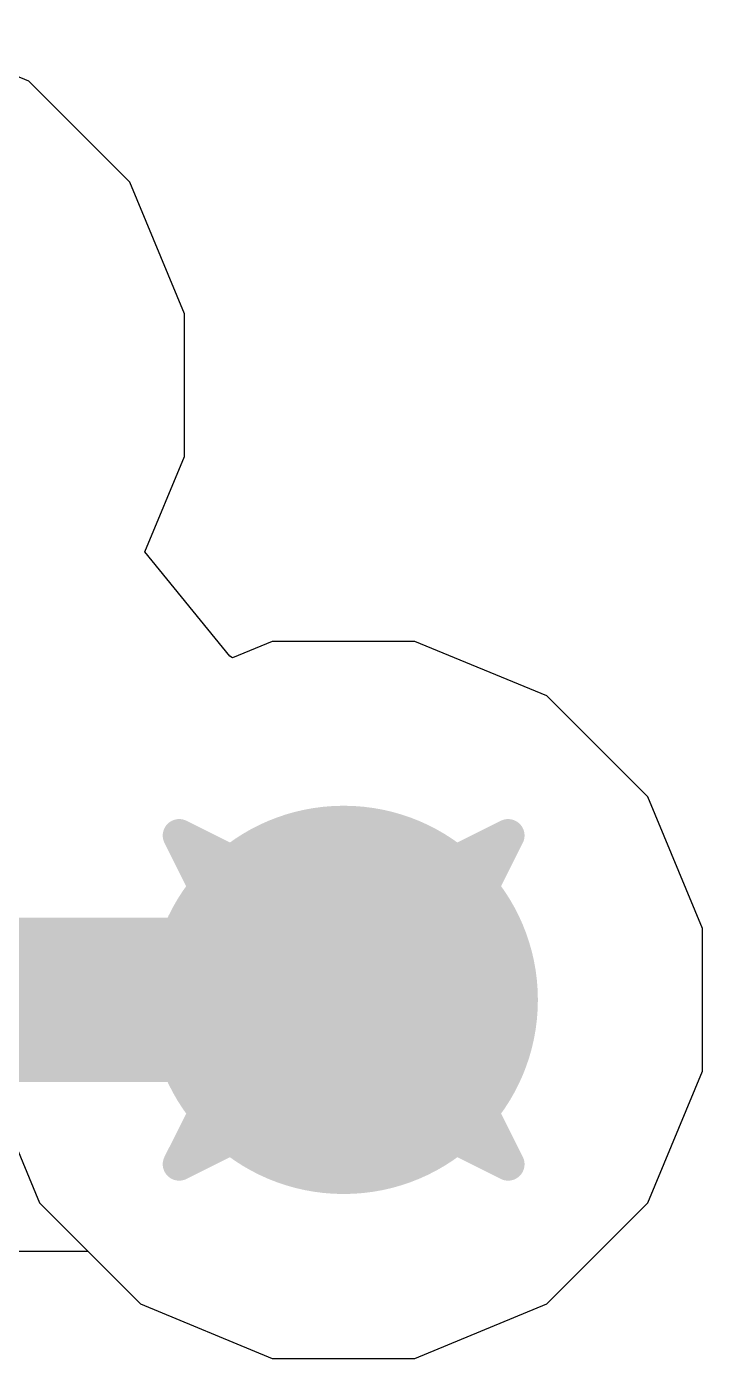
# Model space of a CAD drawing. Header units: inches. Extents: x -0.03 to 9.71, y 0.01 to 4.44.
# Drawn here: x 3.6917 to 3.7328, y 1.9172 to 1.9982 of the extents above; entities that cross this region are included whole.
import ezdxf

# ---------------------------------------------------------------- set-up
doc = ezdxf.new("R2010")
doc.units = ezdxf.units.IN
doc.header["$MEASUREMENT"] = 0
for name, color, linetype in [('Bottom Layer', 5, 'Continuous'), ('Drill Drawing', 1, 'Continuous'), ('Layer 1', 16, 'Continuous'), ('Layer 2', 76, 'Continuous'), ('Top Layer', 1, 'Continuous'), ('Via Holes', 16, 'Continuous')]:
    doc.layers.add(name, color=color, linetype=linetype)

msp = doc.modelspace()

# ---------------------------------------------------------------- hatches: boundary and pattern name
at = {"layer": 'Bottom Layer'}
h = msp.add_hatch(color=5, dxfattribs=at)
edge = h.paths.add_edge_path()
edge.add_arc((3.711024, 1.938977), 0.011811, 0, 360)
at = {"layer": 'Layer 1'}
h = msp.add_hatch(color=16, dxfattribs=at)
edge = h.paths.add_edge_path()
edge.add_arc((3.711024, 1.938977), 0.011811, 0, 360)
at = {"layer": 'Layer 2'}
h = msp.add_hatch(color=76, dxfattribs=at)
edge = h.paths.add_edge_path()
edge.add_arc((3.711024, 1.938977), 0.011811, 0, 360)
at = {"layer": 'Top Layer'}
h = msp.add_hatch(color=1, dxfattribs=at)
edge = h.paths.add_edge_path()
edge.add_arc((3.711024, 1.938977), 0.011811, 0, 360)
at = {"layer": 'Via Holes'}
h = msp.add_hatch(color=7, dxfattribs=at)
edge = h.paths.add_edge_path()
edge.add_arc((3.711024, 1.938977), 0.005906, 0, 360)

# ---------------------------------------------------------------- linework, layer by layer
at = {"layer": 'Bottom Layer'}
for p, q in [((3.691883, 1.994869), (3.683866, 1.99819)), ((3.698018, 1.988733), (3.691883, 1.994869)), ((3.701339, 1.980717), (3.698018, 1.988733)), ((3.701339, 1.97204), (3.701339, 1.980717)), ((3.698935, 1.966237), (3.701339, 1.97204)), ((3.704105, 1.959891), (3.698935, 1.966237)), ((3.706685, 1.960788), (3.704262, 1.959784)), ((3.715362, 1.960788), (3.706685, 1.960788)), ((3.723379, 1.957467), (3.715362, 1.960788)), ((3.704262, 1.959784), (3.704105, 1.959891)), ((3.729514, 1.951332), (3.723379, 1.957467)), ((3.732835, 1.943315), (3.729514, 1.951332)), ((3.732835, 1.934638), (3.732835, 1.943315)), ((3.729514, 1.926622), (3.732835, 1.934638)), ((3.723379, 1.920486), (3.729514, 1.926622)), ((2.52729, 1.923683), (3.695472, 1.923683)), ((3.695472, 1.923683), (3.698669, 1.920486)), ((3.698669, 1.920486), (3.706685, 1.917166)), ((3.715362, 1.917166), (3.723379, 1.920486)), ((3.706685, 1.917166), (3.715362, 1.917166))]:
    msp.add_line(p, q, dxfattribs=at)
msp.add_lwpolyline([(1.574803, 1.938977, 0.01, 0.01, 0), (3.711024, 1.938977, 0.01, 0.01, 0)], format="xyseb", dxfattribs=at)
msp.add_lwpolyline([(3.708524, 1.938977, 0.005, 0.005, 1), (3.713524, 1.938977, 0.005, 0.005, 1)], format="xyseb", close=True, dxfattribs=at)
at = {"layer": 'Drill Drawing'}
for points in [[(3.701024, 1.948977, 0.002, 0.002, 0), (3.711024, 1.943977, 0.002, 0.002, 0)], [(3.701024, 1.948977, 0.002, 0.002, 0), (3.706024, 1.938977, 0.002, 0.002, 0)], [(3.711024, 1.943977, 0.002, 0.002, 0), (3.721024, 1.948977, 0.002, 0.002, 0)], [(3.716024, 1.938977, 0.002, 0.002, 0), (3.721024, 1.948977, 0.002, 0.002, 0)], [(3.701024, 1.928977, 0.002, 0.002, 0), (3.706024, 1.938977, 0.002, 0.002, 0)], [(3.716024, 1.938977, 0.002, 0.002, 0), (3.721024, 1.928977, 0.002, 0.002, 0)], [(3.701024, 1.928977, 0.002, 0.002, 0), (3.711024, 1.933977, 0.002, 0.002, 0)], [(3.711024, 1.933977, 0.002, 0.002, 0), (3.721024, 1.928977, 0.002, 0.002, 0)]]:
    msp.add_lwpolyline(points, format="xyseb", dxfattribs=at)
for points in [[(3.700524, 1.948977, 0.001, 0.001, 1), (3.701524, 1.948977, 0.001, 0.001, 1)], [(3.700524, 1.948977, 0.001, 0.001, 1), (3.701524, 1.948977, 0.001, 0.001, 1)], [(3.720524, 1.948977, 0.001, 0.001, 1), (3.721524, 1.948977, 0.001, 0.001, 1)], [(3.720524, 1.948977, 0.001, 0.001, 1), (3.721524, 1.948977, 0.001, 0.001, 1)], [(3.710524, 1.943977, 0.001, 0.001, 1), (3.711524, 1.943977, 0.001, 0.001, 1)], [(3.710524, 1.943977, 0.001, 0.001, 1), (3.711524, 1.943977, 0.001, 0.001, 1)], [(3.705524, 1.938977, 0.001, 0.001, 1), (3.706524, 1.938977, 0.001, 0.001, 1)], [(3.705524, 1.938977, 0.001, 0.001, 1), (3.706524, 1.938977, 0.001, 0.001, 1)], [(3.715524, 1.938977, 0.001, 0.001, 1), (3.716524, 1.938977, 0.001, 0.001, 1)], [(3.715524, 1.938977, 0.001, 0.001, 1), (3.716524, 1.938977, 0.001, 0.001, 1)], [(3.710524, 1.933977, 0.001, 0.001, 1), (3.711524, 1.933977, 0.001, 0.001, 1)], [(3.710524, 1.933977, 0.001, 0.001, 1), (3.711524, 1.933977, 0.001, 0.001, 1)], [(3.700524, 1.928977, 0.001, 0.001, 1), (3.701524, 1.928977, 0.001, 0.001, 1)], [(3.700524, 1.928977, 0.001, 0.001, 1), (3.701524, 1.928977, 0.001, 0.001, 1)], [(3.720524, 1.928977, 0.001, 0.001, 1), (3.721524, 1.928977, 0.001, 0.001, 1)], [(3.720524, 1.928977, 0.001, 0.001, 1), (3.721524, 1.928977, 0.001, 0.001, 1)]]:
    msp.add_lwpolyline(points, format="xyseb", close=True, dxfattribs=at)
at = {"layer": 'Layer 1'}
for p, q in [((3.691883, 1.994869), (3.683866, 1.99819)), ((3.698018, 1.988733), (3.691883, 1.994869)), ((3.701339, 1.980717), (3.698018, 1.988733)), ((3.701339, 1.97204), (3.701339, 1.980717)), ((3.698935, 1.966237), (3.701339, 1.97204)), ((3.704105, 1.959891), (3.698935, 1.966237)), ((3.706685, 1.960788), (3.704262, 1.959784)), ((3.715362, 1.960788), (3.706685, 1.960788)), ((3.723379, 1.957467), (3.715362, 1.960788)), ((3.704262, 1.959784), (3.704105, 1.959891)), ((3.729514, 1.951332), (3.723379, 1.957467)), ((3.732835, 1.943315), (3.729514, 1.951332)), ((3.732835, 1.934638), (3.732835, 1.943315)), ((3.689213, 1.934638), (3.692533, 1.926622)), ((3.729514, 1.926622), (3.732835, 1.934638)), ((3.692533, 1.926622), (3.698669, 1.920486)), ((3.723379, 1.920486), (3.729514, 1.926622)), ((3.698669, 1.920486), (3.706685, 1.917166)), ((3.715362, 1.917166), (3.723379, 1.920486)), ((3.706685, 1.917166), (3.715362, 1.917166))]:
    msp.add_line(p, q, dxfattribs=at)
at = {"layer": 'Layer 2'}
for p, q in [((3.691883, 1.994869), (3.683866, 1.99819)), ((3.698018, 1.988733), (3.691883, 1.994869)), ((3.701339, 1.980717), (3.698018, 1.988733)), ((3.701339, 1.97204), (3.701339, 1.980717)), ((3.698935, 1.966237), (3.701339, 1.97204)), ((3.704105, 1.959891), (3.698935, 1.966237)), ((3.706685, 1.960788), (3.704262, 1.959784)), ((3.715362, 1.960788), (3.706685, 1.960788)), ((3.723379, 1.957467), (3.715362, 1.960788)), ((3.704262, 1.959784), (3.704105, 1.959891)), ((3.729514, 1.951332), (3.723379, 1.957467)), ((3.732835, 1.943315), (3.729514, 1.951332)), ((3.732835, 1.934638), (3.732835, 1.943315)), ((3.689213, 1.934638), (3.692533, 1.926622)), ((3.729514, 1.926622), (3.732835, 1.934638)), ((3.692533, 1.926622), (3.698669, 1.920486)), ((3.723379, 1.920486), (3.729514, 1.926622)), ((3.698669, 1.920486), (3.706685, 1.917166)), ((3.715362, 1.917166), (3.723379, 1.920486)), ((3.706685, 1.917166), (3.715362, 1.917166))]:
    msp.add_line(p, q, dxfattribs=at)
at = {"layer": 'Top Layer'}
for p, q in [((3.691883, 1.994869), (3.683866, 1.99819)), ((3.698018, 1.988733), (3.691883, 1.994869)), ((3.701339, 1.980717), (3.698018, 1.988733)), ((3.701339, 1.97204), (3.701339, 1.980717)), ((3.698935, 1.966237), (3.701339, 1.97204)), ((3.704105, 1.959891), (3.698935, 1.966237)), ((3.706685, 1.960788), (3.704262, 1.959784)), ((3.715362, 1.960788), (3.706685, 1.960788)), ((3.723379, 1.957467), (3.715362, 1.960788)), ((3.704262, 1.959784), (3.704105, 1.959891)), ((3.729514, 1.951332), (3.723379, 1.957467)), ((3.732835, 1.943315), (3.729514, 1.951332)), ((3.732835, 1.934638), (3.732835, 1.943315)), ((3.729514, 1.926622), (3.732835, 1.934638)), ((3.723379, 1.920486), (3.729514, 1.926622)), ((3.502915, 1.923683), (3.695472, 1.923683)), ((3.695472, 1.923683), (3.698669, 1.920486)), ((3.698669, 1.920486), (3.706685, 1.917166)), ((3.715362, 1.917166), (3.723379, 1.920486)), ((3.706685, 1.917166), (3.715362, 1.917166))]:
    msp.add_line(p, q, dxfattribs=at)
msp.add_lwpolyline([(3.479827, 1.938977, 0.01, 0.01, 0), (3.711024, 1.938977, 0.01, 0.01, 0)], format="xyseb", dxfattribs=at)
msp.add_lwpolyline([(3.708524, 1.938977, 0.005, 0.005, 1), (3.713524, 1.938977, 0.005, 0.005, 1)], format="xyseb", close=True, dxfattribs=at)

doc.saveas('drawing.dxf')
